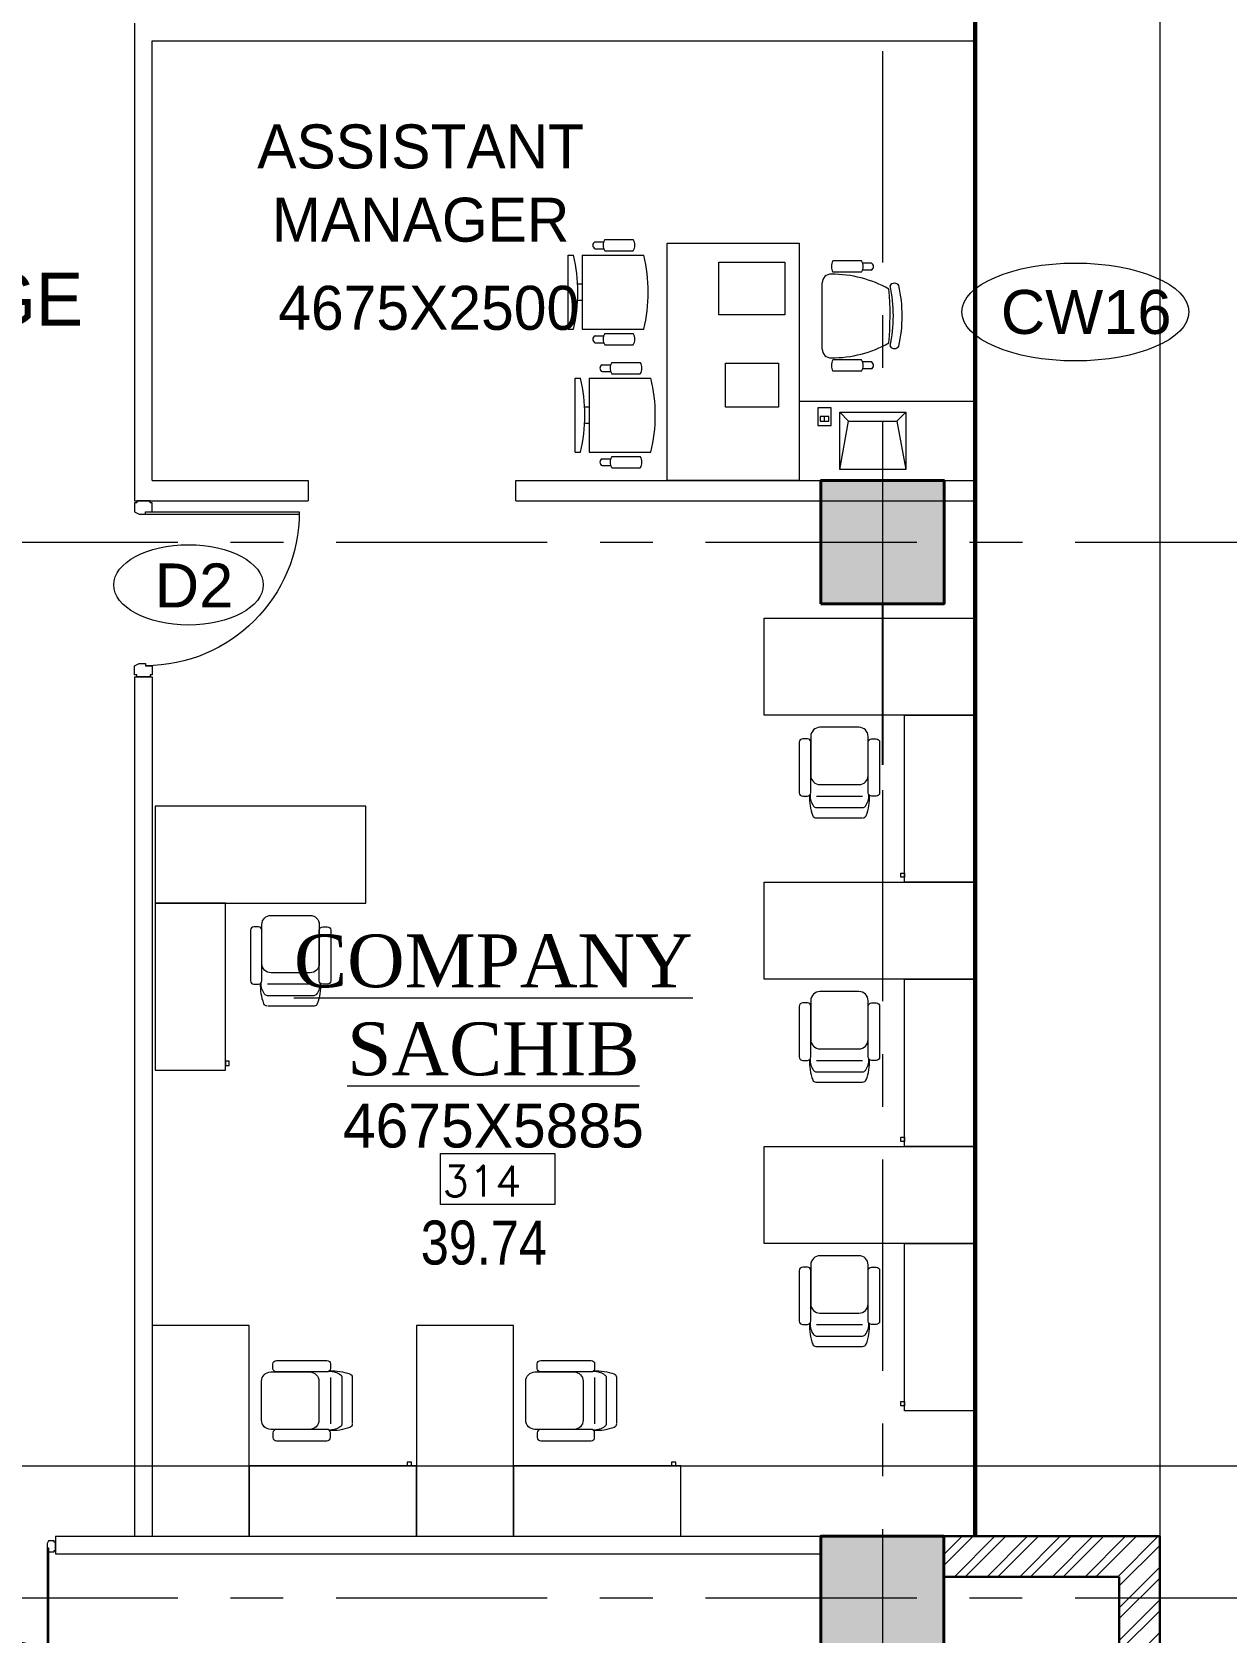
# Model space of a CAD drawing. Header units: millimetres. Extents: x 24487468 to 24959437, y -333213 to 842934.
# Drawn here: x 24750414 to 24757205, y 130971 to 140071 of the extents above; entities that cross this region are included whole.
import ezdxf

# ---------------------------------------------------------------- set-up
doc = ezdxf.new("R2010")
doc.units = ezdxf.units.MM
doc.header["$MEASUREMENT"] = 0
doc.header["$PDMODE"] = 3
doc.linetypes.add('Centreline', pattern=[21, 12, -3, 3, -3])
doc.layers.get('0').update_dxf_attribs({"lineweight": 5})
for name, color, linetype, lineweight in [('A 0.13 dw', 175, 'Continuous', 5), ('A 0.13furniture', 30, 'Continuous', 0), ('AREA', 7, 'Continuous', 5), ('COLUMN', 12, 'Continuous', 40), ('DIM', 183, 'Continuous', 5), ('HACTH', 8, 'Continuous', 0), ('hatch', 9, 'Continuous', 0), ('p1 plan grid lck', 6, 'Continuous', 5), ('room number', 99, 'Continuous', 20), ('text', 7, 'Continuous', 15), ('TEXT ROOM', 3, 'Continuous', 15), ('wall', 53, 'Continuous', 15), ('Wall1', 37, 'Continuous', 30), ('WALL2', 4, 'Continuous', 15), ('win shutters', 140, 'Continuous', 25)]:
    doc.layers.add(name, color=color, linetype=linetype, lineweight=lineweight)
doc.layers.add('A-BTEXT', color=57, linetype='Continuous')
doc.styles.add('arial', font='times.ttf')
doc.styles.add('ATTR', font='romans.shx', dxfattribs={"width": 0.8, "height": 0.48})
doc.styles.add('ordinary', font='arial.ttf')
doc.styles.add('ROMANS', font='romans__.ttf')
doc.styles.add('Tahoma', font='technic_.ttf')
doc.dimstyles.new('DIM100', dxfattribs={"dimtxt": 300, "dimasz": 250, "dimexe": 100, "dimexo": 100, "dimgap": 150, "dimtad": 1, "dimdec": 0, "dimrnd": 5, "dimzin": 0, "dimdsep": 46, "dimtxsty": 'ROMANS', "dimblk": 'DOTSMALL', "dimcen": 0.09, "dimclrd": 256, "dimclre": 256, "dimclrt": 7, "dimadec": 0, "dimazin": 0, "dimtfac": 1, "dimtdec": 0, "dimtix": 1, "dimtofl": 0, "dimtmove": 1, "dimatfit": 3, "dimfxl": 100, "dimfxlon": 1, "dimtolj": 1, "dimtzin": 0, "dimarcsym": 0})

# ---------------------------------------------------------------- blocks, each defined once
blk = doc.blocks.new('column 350')
at = {"layer": 'COLUMN', "ltscale": 100}
h = blk.add_hatch(color=256, dxfattribs=at)
h.dxf.hatch_style = 1
h.paths.add_polyline_path([(1327.5, 1037.5), (627.5, 1037.5), (627.5, 337.5), (1327.5, 337.5)])
blk.add_lwpolyline([(627.5, 1037.5), (1327.5, 1037.5), (1327.5, 337.5), (627.5, 337.5)], close=True, dxfattribs=at)
blk = doc.blocks.new('SEC')
at = {"layer": 'HACTH', "ltscale": 100}
blk.add_lwpolyline([(-34684.79845348746, 0), (0, 0), (0, 3448.875069787464), (-424.6026062518358, 2854.208875989047)], dxfattribs=at)
blk = doc.blocks.new('md1')
at = {"layer": 'A 0.13 dw'}
for p, q in [((-924.0408607013524, 1799.178878428706), (-936.0413006059825, 1799.177234167524)), ((-936.0413006059825, 1799.177234167524), (-936.0343124940991, 1748.175363907882)), ((-936.0343124940991, 1748.175363907882), (-911.0317517668009, 1736.178349390975)), ((-848.0397189036012, 1811.189732144179), (-924.0425049625337, 1811.179318489798)), ((-924.0425049625337, 1811.179318489798), (-924.0408607013524, 1799.178878428706)), ((-911.0317517668009, 1736.178349390975), (-874.0303953960538, 1736.183419196343)), ((-874.0320396572351, 1748.183859257435), (0, 1748.303616282239)), ((-874.0320396572351, 1748.183859257435), (-836.0306466296315, 1748.189066084626)), ((-874.0303953960538, 1736.183419196343), (-874.0320396572351, 1748.183859257435)), ((-874.0303953960538, 1736.183419196343), (-0.0807425044476986, 1736.303164932819)), ((-848.0380746424198, 1799.189292083087), (-848.0397189036012, 1811.189732144179)), ((-836.0376347377896, 1799.190936344268), (-848.0380746424198, 1799.189292083087)), ((-836.0306466296315, 1748.189066084626), (-836.0376347377896, 1799.190936344268)), ((-936.0413006059825, -50.87361788534326), (-936.0343124940991, 0.1282523742993362)), ((-936.0343124940991, 0.1282523742993362), (-911.0317517668009, 12.12526689120568)), ((-911.0317517668009, 12.12526689120568), (-874.0303953960538, 12.1201970858383)), ((-874.0303953960538, 12.1201970858383), (-874.0320396572351, 0.1197570247459225)), ((-874.0320396572351, 0.1197570247459225), (-836.0306466296315, 0.1145501975552179)), ((-874.0320396572351, 0.1197570247459225), (0, -5.820766091346741e-11)), ((-874.0303953960538, 12.1201970858383), (-0.0807425044476986, 12.00045134936227)), ((-836.0306466296315, 0.1145501975552179), (-836.0376347377896, -50.88732006208738)), ((-924.0408607013524, -50.87526214652462), (-936.0413006059825, -50.87361788534326)), ((-924.0425049625337, -62.875702207617), (-924.0408607013524, -50.87526214652462)), ((-848.0397189036012, -62.88611586199841), (-924.0425049625337, -62.875702207617)), ((-848.0380746424198, -50.88567580090603), (-848.0397189036012, -62.88611586199841)), ((-836.0376347377896, -50.88732006208738), (-848.0380746424198, -50.88567580090603))]:
    blk.add_line(p, q, dxfattribs=at)
for points in [[(0, 1748.303616282181), (0, 1748.303616282181, -0.4142135621632033), (-873.9122826270759, 874.1518081410904)], [(0, 0), (0, 0, 0.4142135621632033), (-873.9122826270759, 874.1518081410904)]]:
    blk.add_lwpolyline(points, format="xyb", dxfattribs=at)
blk = doc.blocks.new('*U36')
at = {"layer": 'room number'}
blk.add_lwpolyline([(45.85415721898534, 40.3767143509852), (45.85415721898534, 240.3767143509851), (490.8767006695271, 240.3767143509851), (490.8767006695271, 40.37671435098515)], close=True, dxfattribs=at)
at = {"layer": 'room number', "style": 'ROMANS'}
blk.add_attdef('ROOM_NUM', (53.07551611214876, 72.5178939560894), '', height=120, dxfattribs=at)
blk = doc.blocks.new('tt1')
at = {"layer": 'A 0.13furniture'}
for p, q in [((-1136.234657179564, 903.9204850114766), (-1136.234657179564, 640.6379711264599)), ((-1077.539005007595, 902.1061925267859), (-1077.539005007595, 638.8236786417692)), ((-1012.321613702923, 901.3934208958963), (-1012.321613702923, 639.5364502730663))]:
    blk.add_line(p, q, dxfattribs=at)
for points in [[(0, 0), (-551.7391304336488, 1.455191522836685e-11), (-551.7391304336488, 1198.478260869582), (0, 1198.478260869568)], [(-551.7391304336488, 1.455191522836685e-11), (-1501.801517985761, 2.91038304567337e-11), (-1501.801517985761, 400.0000000000146), (-551.7391304336488, 400)], [(-1449.624303150922, 400.0000000000146), (-1473.603035971522, 400.0000000000146), (-1473.603035971522, 421.8098751321086), (-1449.624303150922, 421.8098751321231)]]:
    blk.add_lwpolyline(points, close=True, dxfattribs=at)
for points in [[(-992.7563963122666, 933.5084138453531), (-705.7998745702207, 933.5084138453385, 0.4142135623730951), (-686.2346571795642, 953.0736312366498), (-686.2346571795642, 979.1605877583788, 0.4142135623730951), (-705.7998745702207, 998.7258051496756), (-992.7563963122666, 998.7258051496901, 0.4142135623730951), (-1012.321613702923, 979.1605877583788), (-1012.321613702923, 953.0736312366498, 0.4142135623730951)], [(-673.1911789178848, 933.5084138453531), (-894.9303093552589, 933.5084138453385, 0.4142135623730951), (-947.1042223982513, 881.3345008018659), (-947.1042223982513, 659.5953703670966, 0.4142135623730951), (-894.9303093552589, 607.4214573236095), (-673.1911789178848, 607.421457323595, 0.4142135623730951), (-621.0172658748925, 659.5953703670675), (-621.0172658748925, 881.3345008018659, 0.4142135623730951)], [(-992.7563963122666, 607.421457323624), (-705.7998745702207, 607.4214573236095, -0.4142135623730951), (-686.2346571795642, 587.8562399322836), (-686.2346571795642, 561.7692834105401, -0.4142135623730951), (-705.7998745702207, 542.2040660192288), (-992.7563963122666, 542.2040660192433, -0.4142135623730951), (-1012.321613702923, 561.7692834105546), (-1012.321613702923, 587.8562399323127, -0.4142135623730951)]]:
    blk.add_lwpolyline(points, format="xyb", close=True, dxfattribs=at)
for centre, radius, start, end in [((-1116.669439788908, 903.920485011462), 19.56521739130435, 110.5247001160438, 180), ((-1021.762635231018, 650.4139191298309), 290.254856085183, 87.20243065393527, 110.5247001160438), ((-1057.973787616938, 902.1061925267713), 19.56521739130435, 125.6621975805285, 180), ((-1007.73536786437, 832.0946044574812), 105.7366818267293, 88.50577093037268, 125.6621975805285), ((-1116.669439788908, 637.0093861575151), 19.56521739130435, 180.0000000008338, 249.4752998839562), ((-1057.973787616938, 638.8236786417547), 19.56521739130435, 180, 234.3378024194715), ((-1021.762635231018, 890.5159520391026), 290.254856085183, 249.4752998839562, 272.7975693460648), ((-1007.73536786437, 708.8352667114523), 105.7366818267293, 234.3378024194715, 271.4942290696274)]:
    blk.add_arc(centre, radius, start, end, dxfattribs=at)
blk = doc.blocks.new('Door1000-flat-3')
at = {"layer": 'A 0.13 dw'}
for p, q in [((-38.00139302830212, 0.005206827539950609), (-38.00303728959989, -11.99523323355243)), ((38.00139302876778, -0.005206826841458678), (-38.00139302830212, 0.005206827539950609)), ((-50.00347719329875, -11.99358897237107), (-50.01046530390158, -62.99545923201367)), ((-50.01046530390158, -62.99545923201367), (-25.01119309896603, -74.99932483729208)), ((-38.00303728959989, -11.99523323355243), (-50.00347719329875, -11.99358897237107)), ((-25.01119309896603, -74.99932483729208), (11.99016327084973, -75.00439464265946)), ((11.99016327084973, -75.00439464265946), (11.9918075321475, -63.00395458156709)), ((11.9918075321475, -63.00395458156709), (49.99320056068245, -63.00916140875779)), ((37.99974876747001, -12.00564688793384), (38.00139302876778, -0.005206826841458678)), ((50.00018867116887, -12.00729114911519), (37.99974876747001, -12.00564688793384)), ((49.99320056068245, -63.00916140875779), (50.00018867116887, -12.00729114911519)), ((-50.13721044559497, -988.0293806078844), (-50.13022233510856, -937.0275103482418)), ((-38.1367705417797, -988.0310248690657), (-50.13721044559497, -988.0293806078844)), ((-50.13022233510856, -937.0275103482418), (-25.12766160757747, -925.0304958313354)), ((-38.13841480307747, -1000.031464930158), (-38.1367705417797, -988.0310248690657)), ((37.86437125387602, -1000.04187858454), (-38.13841480307747, -1000.031464930158)), ((-25.12766160757747, -925.0304958313354), (11.8736947622383, -925.0355656367028)), ((11.8736947622383, -925.0355656367028), (11.87205050094053, -937.0360056977952)), ((11.87205050094053, -937.0360056977952), (49.87344352947548, -937.0412125249859)), ((11.87205050094053, -937.0360056977952), (885.9040901568951, -937.1557627225993)), ((11.8736947622383, -925.0355656367028), (885.8233476526802, -925.1553113731788)), ((37.86601551517379, -988.0414385234471), (37.86437125387602, -1000.04187858454)), ((49.86645541898906, -988.0430827846285), (37.86601551517379, -988.0414385234471)), ((49.87344352947548, -937.0412125249859), (49.86645541898906, -988.0430827846285))]:
    blk.add_line(p, q, dxfattribs=at)
blk.add_lwpolyline([(885.9040901570115, -937.1557627225411), (885.9040901570115, -937.1557627225411, 0.4142135621632033), (11.99180753226392, -63.00395458145067)], format="xyb", dxfattribs=at)
blk = doc.blocks.new('Production Armchair 1-flat-3-flat-1')
at = {"layer": 'A 0.13furniture'}
for p, q in [((175.34375, 301.5948596230883), (224.4197500000009, 301.5723596230673)), ((230.6554999999935, 314.5248596230813), (393.3212500000373, 314.5248596230813)), ((175.4235000000335, 262.0573596230824), (224.6089999999385, 262.0623596230871)), ((230.6554999999935, 249.7223596230906), (393.3212500000373, 249.7223596230906)), ((453.8580000000075, 189.147359623079), (453.8580000000075, -187.6126403769304)), ((175.4235000000335, -260.5201403769315), (224.6089999999385, -260.5276403769094)), ((230.6554999999935, -248.1876403769129), (393.3212500000373, -248.1876403769129)), ((175.34375, -300.0601403769106), (224.4197500000009, -300.0376403769187)), ((230.6554999999935, -312.9876403769304), (393.3212500000373, -312.9876403769304))]:
    blk.add_line(p, q, dxfattribs=at)
for centre, radius, start, end in [((184.5097499999683, 281.8448596230883), 21.77365, 114.89529999752, 245.3357599977508), ((284.4752500000177, 282.1223596230848), 62.82015000000001, 148.9510999986306, 211.0488899955405), ((339.501500000013, 282.1223596230848), 62.820175, 328.9510999986306, 31.0489000013694), ((43.7565000000177, 155.6348596230673), 30.259725, 34.29159999757275, 145.7084000024273), ((401.7057499999646, -433.2851403769164), 671.90225, 89.87840000319858, 119.0930999965417), ((404.9962499999674, 189.7873596230929), 48.866225, 359.2519999992008, 92.18640000084834), ((804.3005000000121, -0.0001403769128955901), 804.3005, 167.6021000010033, 192.3978799988534), ((854.3005000000121, -0.0001403769128955901), 804.3005, 167.6021000010033, 192.3978799988534), ((1964.520499999984, -0.0001403769128955901), 1895.767, 175.3452500008989, 184.6060499995482), ((43.7565000000177, -155.6351403769222), 30.259225, 214.2902299974693, 325.7098000044226), ((401.702500000014, 434.8098596230848), 671.8915, 240.8939800000871, 270.1218999988662), ((184.5100000000093, -280.3076403769082), 21.7738, 114.6644999971257, 245.1044199996988), ((284.4752500000177, -280.5876403769071), 62.82020000000001, 148.9510999986306, 211.0488600026608), ((339.501500000013, -280.5876403769071), 62.82015000000001, 328.9510999986306, 31.0489000013694), ((404.9965000000084, -188.2501403769129), 48.865925, 267.8132349986418, 0.7480000007991381)]:
    blk.add_arc(centre, radius, start, end, dxfattribs=at)
at = {"layer": 'A 0.13furniture', "style": 'ATTR', "text_generation_flag": 4, "width": 0.8000000001380787, "flags": 9}
blk.add_attdef('ESTCODE', (0, 0), '', height=0.1255026428261772, rotation=270, dxfattribs=at)
blk = doc.blocks.new('Executive Armchair 1-flat-5-flat-1')
at = {"layer": 'A 0.13furniture'}
for p, q in [((-207.9205000000075, 299.742499999993), (-369.91949999996, 299.742499999993)), ((-152.6090000000549, 286.8125), (-201.7177499999525, 286.7925000000105)), ((-80.00175000005402, 209.8875000000116), (-430.0547500000102, 209.8875000000116)), ((-207.9205000000075, 234.9400000000023), (-369.91949999996, 234.9400000000023)), ((-152.6887499999721, 247.2749999999942), (-200.6104999999516, 247.2799999999988)), ((-80.00175000005402, -209.890000000014), (-80.00175000005402, 209.8875000000116)), ((0, 210), (-30.00249999994412, 210)), ((0, 210), (0, -210)), ((-53.85974999994505, 45), (-80.00175000005402, 45)), ((-80.00175000005402, -45), (-53.84050000004936, -45)), ((-80.00175000005402, -209.890000000014), (-430.0010000000475, -209.890000000014)), ((-207.9205000000075, -234.9425000000047), (-369.91949999996, -234.9425000000047)), ((-152.6887499999721, -247.2774999999965), (-200.6104999999516, -247.2825000000012)), ((0, -210), (-30.00249999994412, -210)), ((-207.9205000000075, -299.7449999999953), (-369.91949999996, -299.7449999999953)), ((-152.6090000000549, -286.8150000000023), (-201.7177499999525, -286.7950000000128))]:
    blk.add_line(p, q, dxfattribs=at)
for centre, radius, start, end in [((-316.0987500000047, 267.3424999999988), 62.82114999999999, 148.9514000006655, 211.0487000021119), ((-261.7412499999627, 267.3424999999988), 62.82122500000001, 328.9514000006655, 31.04858999980308), ((-161.7745000000577, 267.0625), 21.773475, 294.6640000012072, 65.10488999942481), ((439.4467500000028, 0.1099999999860302), 894.4492500000001, 166.4359999990614, 193.5787999996963), ((839.5794999999925, 0), 894.58, 166.4232999988904, 193.5767000011095), ((-316.0990000000456, -267.3424999999988), 62.82100000000001, 148.951299997888, 211.0487000021119), ((-261.7410000000382, -267.3424999999988), 62.82100000000001, 328.951299997888, 31.04867000007751), ((-161.7745000000577, -267.0650000000023), 21.773425, 294.8949000032694, 65.33615000054967)]:
    blk.add_arc(centre, radius, start, end, dxfattribs=at)
at = {"layer": 'A 0.13furniture', "style": 'ATTR', "text_generation_flag": 4, "width": 0.800000000050175, "flags": 9}
blk.add_attdef('ESTCODE', (0, 0), '', height=0.1198976954910904, rotation=90, dxfattribs=at)
blk = doc.blocks.new('Executive Armchair 1-flat-6-flat-1')
at = {"layer": 'A 0.13furniture'}
for p, q in [((-207.9205000000075, 299.742499999993), (-369.91949999996, 299.742499999993)), ((-152.6090000000549, 286.8125), (-201.7177499999525, 286.7925000000105)), ((-80.00175000005402, 209.8875000000116), (-430.0547500000102, 209.8875000000116)), ((-207.9205000000075, 234.9400000000023), (-369.91949999996, 234.9400000000023)), ((-152.6887499999721, 247.2749999999942), (-200.6104999999516, 247.2799999999988)), ((-80.00175000005402, -209.890000000014), (-80.00175000005402, 209.8875000000116)), ((0, 210), (-30.00249999994412, 210)), ((0, 210), (0, -210)), ((-53.85974999994505, 45), (-80.00175000005402, 45)), ((-80.00175000005402, -45), (-53.84050000004936, -45)), ((-80.00175000005402, -209.890000000014), (-430.0010000000475, -209.890000000014)), ((-207.9205000000075, -234.9425000000047), (-369.91949999996, -234.9425000000047)), ((-152.6887499999721, -247.2774999999965), (-200.6104999999516, -247.2825000000012)), ((0, -210), (-30.00249999994412, -210)), ((-207.9205000000075, -299.7449999999953), (-369.91949999996, -299.7449999999953)), ((-152.6090000000549, -286.8150000000023), (-201.7177499999525, -286.7950000000128))]:
    blk.add_line(p, q, dxfattribs=at)
for centre, radius, start, end in [((-316.0987500000047, 267.3424999999988), 62.82114999999999, 148.9514000006655, 211.0487000021119), ((-261.7412499999627, 267.3424999999988), 62.82122500000001, 328.9514000006655, 31.04858999980308), ((-161.7745000000577, 267.0625), 21.773475, 294.6640000012072, 65.10488999942481), ((439.4467500000028, 0.1099999999860302), 894.4492500000001, 166.4359999990614, 193.5787999996963), ((839.5794999999925, 0), 894.58, 166.4232999988904, 193.5767000011095), ((-316.0990000000456, -267.3424999999988), 62.82100000000001, 148.951299997888, 211.0487000021119), ((-261.7410000000382, -267.3424999999988), 62.82100000000001, 328.951299997888, 31.04867000007751), ((-161.7745000000577, -267.0650000000023), 21.773425, 294.8949000032694, 65.33615000054967)]:
    blk.add_arc(centre, radius, start, end, dxfattribs=at)
at = {"layer": 'A 0.13furniture', "style": 'ATTR', "text_generation_flag": 4, "width": 0.800000000050175, "flags": 9}
blk.add_attdef('ESTCODE', (0, 0), '', height=0.1198976954910904, rotation=90, dxfattribs=at)
blk = doc.blocks.new('ASD-flat-1-flat-1')
at = {"layer": 'A 0.13furniture'}
for p, q in [((552383.1420097942, -73628.4845165927), (551383.1420097942, -73628.4845165927)), ((551383.1420097942, -73628.4845165927), (551383.1420097942, -74078.4845165927)), ((551776.6562315878, -74017.45390817989), (551776.6562315878, -73692.45390817989)), ((551826.6562315878, -73967.45390817989), (551776.6562315878, -73692.45390817989)), ((551776.6562315878, -73692.45390817989), (552151.6562315878, -73692.45390817989)), ((552151.6562315878, -73692.45390817989), (552101.6562315878, -73967.45390817989)), ((552151.6562315878, -73692.45390817989), (552151.6562315878, -74017.45390817989)), ((551776.6562315878, -74017.45390817989), (551826.6562315878, -73967.45390817989)), ((552101.6562315878, -73967.45390817989), (551826.6562315878, -73967.45390817989)), ((552101.6562315878, -73967.45390817989), (552151.6562315878, -74017.45390817989)), ((552201.6562315878, -73942.45390817983), (552201.6562315878, -74042.45390817983)), ((552276.6562315878, -73942.45390817983), (552201.6562315878, -73942.45390817983)), ((552214.1562315878, -73967.45390817983), (552214.1562315878, -73992.45390817983)), ((552264.1562315878, -73967.45390817983), (552214.1562315878, -73967.45390817983)), ((552239.1562315878, -73967.45390817983), (552239.1562315878, -73992.45390817983)), ((552264.1562315878, -73992.45390817983), (552264.1562315878, -73967.45390817983)), ((552276.6562315878, -74042.45390817983), (552276.6562315878, -73942.45390817983)), ((552151.6562315878, -74017.45390817989), (551776.6562315878, -74017.45390817989)), ((552201.6562315878, -74042.45390817983), (552276.6562315878, -74042.45390817983)), ((552214.1562315878, -73992.45390817983), (552264.1562315878, -73992.45390817983)), ((551383.1420097942, -74078.4845165927), (552383.1420097942, -74078.4845165927))]:
    blk.add_line(p, q, dxfattribs=at)
for points in [[(553133.1420097942, -73628.4845165927), (553133.1420097942, -74978.4845165927), (552383.1420097942, -74978.4845165927), (552383.1420097942, -73628.4845165927)], [(552800.5685680993, -74296.41846486926), (552500.5685681002, -74296.41846487019), (552500.5685680993, -74046.41846487112), (552800.5685680993, -74046.41846486926)], [(552839.3923709919, -74871.20685408183), (552464.3923709933, -74871.20685408276), (552464.3923709923, -74571.20685408276), (552839.3923709919, -74571.20685408276)]]:
    blk.add_lwpolyline(points, close=True, dxfattribs=at)
for name, p in [('Executive Armchair 1-flat-6-flat-1', (553655.3120365702, -74000.62992630538)), ('Production Armchair 1-flat-3-flat-1', (551797.2712294711, -74564.89895323731)), ('Executive Armchair 1-flat-5-flat-1', (553695.6122145262, -74699.40899612207))]:
    blk.add_blockref(name, p, dxfattribs=at)
at = {"layer": 'A 0.13furniture', "style": 'ATTR', "width": 0.8, "flags": 9}
blk.add_attdef('ESTCODE', (551776.6562315878, -73692.45390817989), '', height=0.00147436328125, dxfattribs=at)
blk = doc.blocks.new('_DotSmall')
at = {"color": 0, "linetype": 'ByBlock', "const_width": 0.5}
blk.add_lwpolyline([(-0.0625, 0, 1), (0.0625, 0, 1)], format="xyb", close=True, dxfattribs=at)
blk = doc.blocks.new('*D73')
at = {"layer": 'Defpoints', "color": 0, "ltscale": 100, "transparency": 16777216}
for p in [(24758646.62277624, 143171.0000463704), (24755597.87863241, 137171.0000695564), (24759623.60012217, 137171.0000695564)]:
    blk.add_point(p, dxfattribs=at)
at = {"layer": 'DIM', "lineweight": -2, "ltscale": 100, "transparency": 16777216}
for p, q in [((24759523.60012217, 143171.0000463704), (24759723.60012217, 143171.0000463704)), ((24759623.60012217, 143171.0000463704), (24759623.60012217, 137171.0000695564)), ((24759523.60012217, 137171.0000695564), (24759723.60012217, 137171.0000695564))]:
    blk.add_line(p, q, dxfattribs=at)
at = {"layer": 'DIM', "lineweight": -2, "ltscale": 100, "transparency": 16777216, "xscale": 250, "yscale": 250, "zscale": 250}
for p, rotation in [((24759623.60012217, 143171.0000463704), 90), ((24759623.60012217, 137171.0000695564), 270)]:
    blk.add_blockref('_DotSmall', p, dxfattribs=dict(at, rotation=rotation))
at = {"layer": 'DIM', "color": 7, "ltscale": 100, "transparency": 16777216, "insert": (24759322.2203587, 140171.0000579674), "char_height": 300, "attachment_point": 5, "rotation": 90, "style": 'ROMANS'}
blk.add_mtext('\\A1;6000', dxfattribs=at)
blk = doc.blocks.new('*D74')
at = {"layer": 'Defpoints', "color": 0, "ltscale": 100, "transparency": 16777216}
for p in [(24755597.87863241, 137171.0000695564), (24755598.04787562, 131171.0000927417), (24759623.60012217, 131171.0000927417)]:
    blk.add_point(p, dxfattribs=at)
at = {"layer": 'DIM', "lineweight": -2, "ltscale": 100, "transparency": 16777216}
for p, q in [((24759523.60012217, 137171.0000695564), (24759723.60012217, 137171.0000695564)), ((24759623.60012217, 137171.0000695564), (24759623.60012217, 131171.0000927417)), ((24759523.60012217, 131171.0000927417), (24759723.60012217, 131171.0000927417))]:
    blk.add_line(p, q, dxfattribs=at)
at = {"layer": 'DIM', "lineweight": -2, "ltscale": 100, "transparency": 16777216, "xscale": 250, "yscale": 250, "zscale": 250}
for p, rotation in [((24759623.60012217, 137171.0000695564), 90), ((24759623.60012217, 131171.0000927417), 270)]:
    blk.add_blockref('_DotSmall', p, dxfattribs=dict(at, rotation=rotation))
at = {"layer": 'DIM', "color": 7, "ltscale": 100, "transparency": 16777216, "insert": (24759322.2203587, 134171.000081153), "char_height": 300, "attachment_point": 5, "rotation": 90, "style": 'ROMANS'}
blk.add_mtext('\\A1;6000', dxfattribs=at)
blk = doc.blocks.new('*D75')
at = {"layer": 'Defpoints', "color": 0, "ltscale": 100, "transparency": 16777216}
for p in [(24755598.04787562, 131171.0000927417), (24755596.11709261, 125171.0001159267), (24759623.60012217, 125171.0001159267)]:
    blk.add_point(p, dxfattribs=at)
at = {"layer": 'DIM', "lineweight": -2, "ltscale": 100, "transparency": 16777216}
for p, q in [((24759523.60012217, 131171.0000927417), (24759723.60012217, 131171.0000927417)), ((24759623.60012217, 131171.0000927417), (24759623.60012217, 125171.0001159267)), ((24759523.60012217, 125171.0001159267), (24759723.60012217, 125171.0001159267))]:
    blk.add_line(p, q, dxfattribs=at)
at = {"layer": 'DIM', "lineweight": -2, "ltscale": 100, "transparency": 16777216, "xscale": 250, "yscale": 250, "zscale": 250}
for p, rotation in [((24759623.60012217, 131171.0000927417), 90), ((24759623.60012217, 125171.0001159267), 270)]:
    blk.add_blockref('_DotSmall', p, dxfattribs=dict(at, rotation=rotation))
at = {"layer": 'DIM', "color": 7, "ltscale": 100, "transparency": 16777216, "insert": (24759322.2203587, 128171.0001043382), "char_height": 300, "attachment_point": 5, "rotation": 90, "style": 'ROMANS'}
blk.add_mtext('\\A1;6000', dxfattribs=at)

msp = doc.modelspace()

# ---------------------------------------------------------------- hatches: boundary and pattern name
at = {"layer": 'hatch', "ltscale": 100}
h = msp.add_hatch(dxfattribs=at)
h.set_pattern_fill('ANSI32', color=256, scale=350)
h.set_pattern_definition([(45, (24754948.22699135, 127613.5001043423), (-92.80776503073436, 92.80776503073437), []), (45, (24755010.0988346, 127613.5001043423), (-92.80776503073436, 92.80776503073437), [])])
h.paths.add_polyline_path([(24755596.6445673, 131291.0000927413), (24755596.6445673, 131521.0000927413), (24756823.22699135, 131521.0000927413), (24756823.22699135, 123706.0001159434), (24753073.22699134, 123706.0001159433), (24753073.22699135, 124536.0001159511), (24753303.22699135, 124536.0001159511), (24753303.22699135, 123936.0001159435), (24756593.22699135, 123936.0001159433), (24756593.22699135, 131291.0000927413), (24755596.6445673, 131291.0000927413), (24755596.6445673, 131521.0000927413)])

# ---------------------------------------------------------------- linework, layer by layer
at = {"ltscale": 100}
for points in [[(24756823.22699136, 131521.0000927413), (24755773.22699136, 131521.0000927413), (24755773.22699136, 144621.0000463653), (24755623.22699136, 144721.0000463704), (24742812.69951667, 144721.0000463704)], [(24741621.11709261, 122846.0001622988), (24745048.22699134, 122851.0001391367), (24745048.22699134, 124306.0001159434), (24753073.22699135, 124306.0001159434), (24753073.22699134, 123706.0001159434), (24756823.22699134, 123706.0001159434), (24756823.22699135, 131421.0000927413)]]:
    msp.add_lwpolyline(points, dxfattribs=at)
at = {"layer": 'A-BTEXT', "ltscale": 100}
for q in [(24755247.17204199, 135905.3330897508), (24755247.17204199, 136320.3330897504)]:
    msp.add_line((24755247.17204199, 136821.0000695557), q, dxfattribs=at)
at = {"layer": 'hatch', "ltscale": 100}
msp.add_line((24755596.6445673, 131291.0000927413), (24755596.6445673, 131521.0000927413), dxfattribs=at)
msp.add_lwpolyline([(24755596.6445673, 131291.0000927413), (24755596.6445673, 131521.0000927413), (24756823.22699135, 131521.0000927413), (24756823.22699135, 123706.0001159434), (24753073.22699134, 123706.0001159433), (24753073.22699135, 124536.0001159511), (24753303.22699135, 124536.0001159511), (24753303.22699135, 123936.0001159435), (24756593.22699135, 123936.0001159433), (24756593.22699135, 131291.0000927413), (24755596.6445673, 131291.0000927413), (24755596.6445673, 131521.0000927413)], close=True, dxfattribs=at)
at = {"layer": 'p1 plan grid lck', "linetype": 'Centreline', "ltscale": 100}
for p, q in [((24755247.17204199, 154661.4440739686), (24755247.17204199, 107814.4327138964)), ((24710142.33581549, 137171.0000695572), (24762532.10769262, 137171.0000695563)), ((24710141.8083408, 131171.0000927419), (24762531.58021793, 131171.0000927417))]:
    msp.add_line(p, q, dxfattribs=at)
at = {"layer": 'text', "ltscale": 100}
for centre, major_axis, ratio in [((24756343.10143235, 138479.6833956601), (-645.1695388406515, 0), 0.4312912544872695), ((24751303.19092221, 136928.5438273003), (-424.7584629692137, 0), 0.5372841811807608)]:
    msp.add_ellipse(centre, major_axis=major_axis, ratio=ratio, dxfattribs=at)
at = {"layer": 'wall', "ltscale": 100}
msp.add_line((24756823.22699136, 144491.0000463701), (24756823.22699136, 131521.0000927413), dxfattribs=at)
at = {"layer": 'Wall1', "ltscale": 100}
for p, q in [((24756823.22699135, 131521.0000927413), (24755596.6445673, 131521.0000927413)), ((24756823.22699135, 131521.0000927413), (24756823.22699135, 123706.0001159433)), ((24756593.22699135, 131291.0000927413), (24755596.6445673, 131291.0000927413)), ((24756593.22699135, 131291.0000927413), (24756593.22699135, 123936.0001159433))]:
    msp.add_line(p, q, dxfattribs=at)
at = {"layer": 'WALL2', "ltscale": 100}
for p, q in [((24750997.17204193, 140121.0000695562), (24750997.17204193, 137521.00006956)), ((24751097.17204194, 137521.0000695598), (24751097.17204194, 140021.0000695525)), ((24751097.17204194, 140021.0000695525), (24755773.22699136, 140021.0000695525)), ((24750997.17204193, 137521.00006956), (24750997.17204193, 137406.00006956)), ((24751097.17204194, 137521.0000695598), (24751982.6195065, 137521.0000695598)), ((24751982.6195065, 137521.0000695598), (24751982.6195065, 137406.0000695591)), ((24753163.65084061, 137521.0000695588), (24755773.22699136, 137521.0000695551)), ((24753163.65084061, 137406.0000695584), (24753163.65084061, 137521.0000695588)), ((24750997.17204193, 137406.00006956), (24751982.6195065, 137406.0000695591)), ((24753163.65084061, 137406.0000695588), (24755773.22699136, 137406.0000695551)), ((24750997.17204193, 136405.9633978021), (24750997.17204194, 131521.0000927419)), ((24750997.17204193, 136405.9633978021), (24751097.17204194, 136405.9633978023)), ((24751097.17204194, 136405.9633978023), (24751097.17204194, 131521.0000927419)), ((24750548.07168158, 131521.0000927419), (24755773.22699136, 131521.0000927413)), ((24750548.07168158, 131521.0000927419), (24750548.07168158, 131421.0000927419)), ((24750548.07168158, 131421.0000927419), (24754896.6445673, 131421.0000927381))]:
    msp.add_line(p, q, dxfattribs=at)
at = {"layer": 'win shutters', "ltscale": 100, "const_width": 25}
msp.add_lwpolyline([(24755773.22699136, 144491.0000463701), (24755773.22699136, 131521.0000927413)], dxfattribs=at)

# ---------------------------------------------------------------- block references
at = {"layer": 'A 0.13 dw', "xscale": -1, "rotation": 180}
msp.add_blockref('Door1000-flat-3', (24751047.17186042, 136405.9633978025), dxfattribs=at)
at = {"layer": 'A 0.13furniture', "rotation": 180.0000000186387}
msp.add_blockref('ASD-flat-1-flat-1', (25307156.36902526, 63892.51573246828), dxfattribs=at)
at = {"layer": 'COLUMN', "rotation": 89.99999999994951}
for p in [(24755934.67204199, 136193.5000695551), (24755934.1445673, 130193.500092741)]:
    msp.add_blockref('column 350', p, dxfattribs=at)
at = {"layer": 'HACTH'}
msp.add_blockref('SEC', (24765467.80619767, 131921.0002509331), dxfattribs=at)
at = {"layer": 'room number', "xscale": 1.456692913385827, "yscale": 1.456692913385827, "zscale": 0.984251968503937}
msp.add_blockref('*U36', (24752669.29879731, 133346.8025542913), dxfattribs=at).add_auto_attribs({'ROOM_NUM': '314'})
at = {"layer": 'WALL2', "rotation": 90.00000000000001}
for p in [(24755773.22699136, 136739.9871639177), (24755773.22699136, 135238.1856459319), (24755773.22699136, 133736.3841279462)]:
    msp.add_blockref('tt1', p, dxfattribs=at)
at = {"layer": 'WALL2', "xscale": -1, "rotation": 270}
msp.add_blockref('tt1', (24751112.99138282, 135670.976688744), dxfattribs=at)
at = {"layer": 'WALL2', "xscale": -1}
for p in [(24751097.17204194, 131521.0000927412), (24752598.97355993, 131521.0000927412)]:
    msp.add_blockref('tt1', p, dxfattribs=at)
at = {"layer": 'WALL2', "xscale": 0.6403191634977956, "yscale": 0.6403191634977956, "zscale": 0.6403191634977956, "rotation": 270}
msp.add_blockref('md1', (24749388.33552139, 130896.1509891243), dxfattribs=at)

# ---------------------------------------------------------------- texts
at = {"layer": 'AREA', "insert": (24752623.22573083, 133315.4055872813), "char_height": 249.999, "width": 975.1605730263158, "attachment_point": 1, "style": 'Tahoma'}
msp.add_mtext('39.74', dxfattribs=at)
at = {"layer": 'text', "ltscale": 100, "insert": (24755919.82185569, 138604.8519991506), "char_height": 250, "width": 373.5127198249102, "attachment_point": 1, "style": 'ordinary'}
msp.add_mtext('CW16', dxfattribs=at)
at = {"layer": 'text', "ltscale": 100, "insert": (24751111.3043566, 137050.2057942039), "char_height": 200, "attachment_point": 1, "style": 'ordinary'}
msp.add_mtext_dynamic_manual_height_columns('{\\H1.25x;D2}', width=373.5127198249102, gutter_width=15, heights=[0], dxfattribs=at)
at = {"layer": 'TEXT ROOM', "attachment_point": 5, "style": 'arial'}
for s, insert, char_height, width in [('{\\fTechnic|b0|i0|c2|p2;\\P\\pt3300;\\fNirmala UI|b0|i0|c0|p34;\\H0.83333x;ASSISTANT MANAGER}', (24752622.64842493, 139460.8174048327), 300, 3012.596734186845), ('{\\fTechnic|b0|i0|c2|p2;\\P\\fNirmala UI|b0|i0|c0|p34;PASSAGE}', (24749745.52881542, 138800.714122177), 300, 4153.918699277777), ('{\\fNirmala UI|b0|i0|c0|p34;4675X2500}', (24752668.47151611, 138501.518574418), 250, 2427.30487417265), ('{\\fTimes New Roman CE|b0|i0|c238|p18;\\LCOMPANY \\PSACHIB}', (24753035.43950767, 134539.2811587975), 300, 6844.829582518185), ('{\\fNirmala UI|b0|i0|c0|p34;4675X5885}', (24753035.74599876, 133853.6976351), 250, 2427.30487417265)]:
    msp.add_mtext(s, dxfattribs=dict(at, insert=insert, char_height=char_height, width=width))

# ---------------------------------------------------------------- dimensions: what is measured, and where the dimension line sits
at = {"layer": 'DIM', "ltscale": 100}
for base, p1, p2, picture, middle in [((24759623.60012217, 137171.0000695564), (24758646.62277624, 143171.0000463704), (24755597.87863241, 137171.0000695564), '*D73', (24759322.2203587, 140171.0000579674)), ((24759623.60012217, 131171.0000927417), (24755597.87863241, 137171.0000695564), (24755598.04787562, 131171.0000927417), '*D74', (24759322.2203587, 134171.000081153)), ((24759623.60012217, 125171.0001159267), (24755598.04787562, 131171.0000927417), (24755596.11709261, 125171.0001159267), '*D75', (24759322.2203587, 128171.0001043382))]:
    dim = msp.add_linear_dim(base=base, p1=p1, p2=p2, angle=90, dimstyle='DIM100', dxfattribs=at)
    dim.commit()
    dim.dimension.update_dxf_attribs({"geometry": picture, "text_midpoint": middle})

doc.saveas('drawing.dxf')
